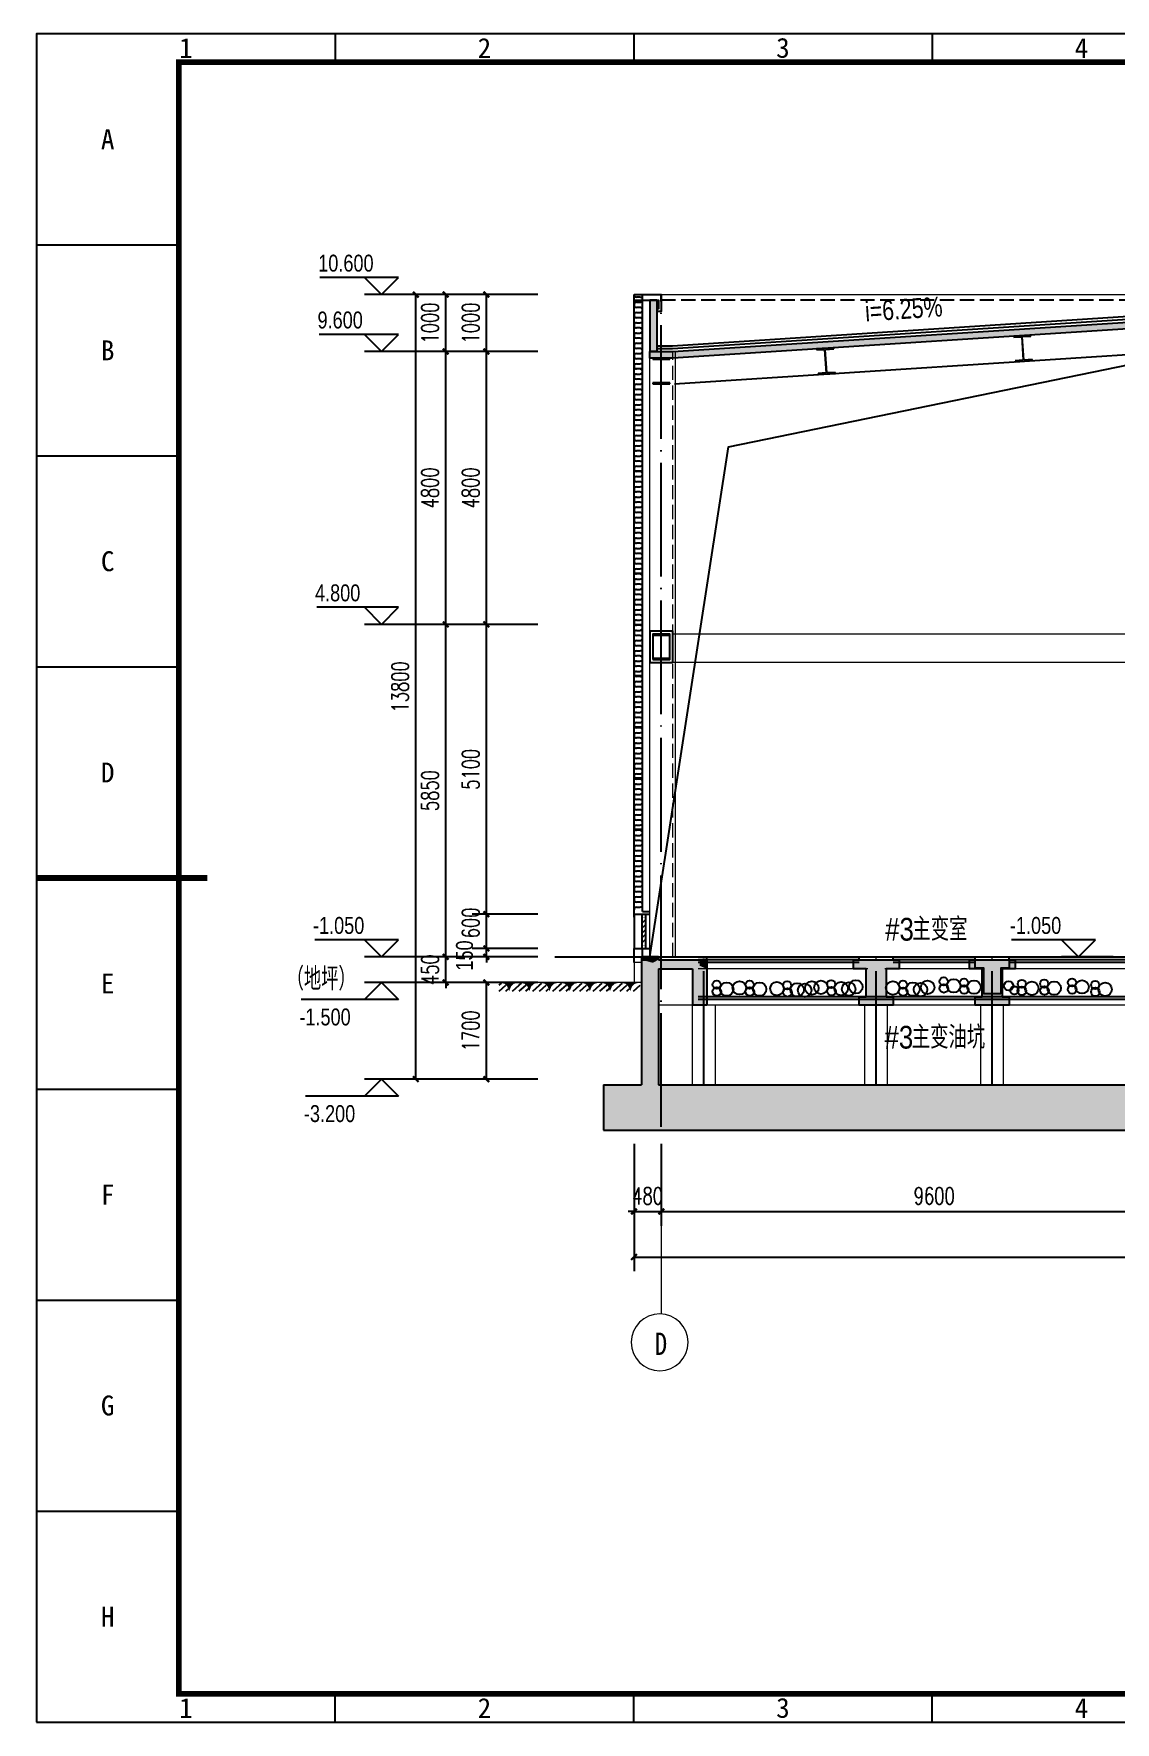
# Model space of a CAD drawing. Extents: x 3213259 to 3716512, y 332899 to 392399.
# Drawn here: x 3674412 to 3693431, y 362649 to 392349 of the extents above; entities that cross this region are included whole.
import ezdxf

# ---------------------------------------------------------------- set-up
doc = ezdxf.new("R2010")
doc.units = 0
doc.header["$LTSCALE"] = 1000
doc.header["$MEASUREMENT"] = 0
for name, pattern in [('DASH', [0.35, 0.25, -0.1]), ('DOTE', [2.42, 2, -0.2, 0.02, -0.2]), ('PHANTOM2', [31.75, 15.875, -3.175, 3.175, -3.175, 3.175, -3.175])]:
    doc.linetypes.add(name, pattern=pattern)
for name, color, linetype, lineweight in [('A-AXIS', 3, 'Continuous', 9), ('A-Dim-Text', 3, 'Continuous', 9), ('A-Line1', 11, 'Continuous', 9), ('A-Pub-Text', 7, 'Continuous', 9), ('A-Wall', 2, 'Continuous', 9), ('S-GRID-IDEN', 7, 'Continuous', 18)]:
    doc.layers.add(name, color=color, linetype=linetype, lineweight=lineweight)
for name, color, linetype in [('A-Column', 1, 'Continuous'), ('A-Columnh', 252, 'Continuous'), ('A-ColumnS', 230, 'Continuous'), ('A-Dim-Elev', 3, 'Continuous'), ('A-DOTE', 16, 'DOTE'), ('A-Hatch-分期', 251, 'Continuous'), ('A-Line2', 134, 'Continuous'), ('A-Line3', 148, 'Continuous'), ('A-RF-line', 3, 'Continuous'), ('A-WallG', 2, 'Continuous'), ('A-Window', 151, 'Continuous'), ('A-金属构件', 115, 'Continuous'), ('AXIS', 3, 'Continuous'), ('JQFrame_DefaultLayer', 7, 'Continuous'), ('Z-Green-line', 3, 'PHANTOM2'), ('埋件', 6, 'Continuous')]:
    doc.layers.add(name, color=color, linetype=linetype)
doc.styles.add('_TCH_DIM_T3', font='SIMPLEX.shx', dxfattribs={"width": 0.705882, "bigfont": 'GBCBIG'})
doc.styles.add('JQFrame_markText', font='txt')
doc.styles.add('sepd_yb2', font='sepd_gbe.shx', dxfattribs={"width": 0.8, "bigfont": 'sepd_gbc.shx'})
doc.dimstyles.new('_TCH_ARCH&&100', dxfattribs={"dimtxt": 297.5, "dimasz": 100, "dimexe": 250, "dimexo": 300, "dimgap": 126.25, "dimtad": 1, "dimdec": 0, "dimzin": 0, "dimdsep": 46, "dimtxsty": '_TCH_DIM_T3', "dimblk": 'ARCHTICK', "dimcen": 0.09, "dimclrt": 7, "dimazin": 2, "dimtfac": 1, "dimtdec": 0, "dimtix": 1, "dimtmove": 2, "dimatfit": 3, "dimfxl": 1, "dimtolj": 1, "dimtzin": 0, "dimarcsym": 0})

# ---------------------------------------------------------------- blocks, each defined once
blk = doc.blocks.new('JQStandardFrame-{9BB7D4F7402448CB9BDD4F47EDFBDDC5}')
at = {"layer": 'JQFrame_DefaultLayer', "color": 3}
blk.add_lwpolyline([(0, 0), (420, 0), (420, 297), (0, 297)], close=True, dxfattribs=at)
for points in [[(52.5, 297), (52.5, 292)], [(105, 297), (105, 292)], [(157.5, 297), (157.5, 292)], [(0, 259.88), (25, 259.88)], [(0, 222.75), (25, 222.75)], [(0, 185.62), (25, 185.62)], [(0, 148.5), (25, 148.5)], [(0, 111.38), (25, 111.38)], [(0, 74.25), (25, 74.25)], [(0, 37.12), (25, 37.12)], [(52.5, 0), (52.5, 5)], [(105, 0), (105, 5)], [(157.5, 0), (157.5, 5)]]:
    blk.add_lwpolyline(points, dxfattribs=at)
at = {"layer": 'JQFrame_DefaultLayer', "color": 3, "const_width": 1}
blk.add_lwpolyline([(25, 5), (415, 5), (415, 292), (25, 292)], close=True, dxfattribs=at)
blk.add_lwpolyline([(0, 148.5), (30, 148.5)], dxfattribs=at)
at = {"layer": 'JQFrame_DefaultLayer', "color": 3, "char_height": 3.5, "attachment_point": 5, "style": 'JQFrame_markText'}
for s, insert in [('1', (26.25, 294.5)), ('2', (78.75, 294.5)), ('3', (131.25, 294.5)), ('4', (183.75, 294.5)), ('A', (12.5, 278.44)), ('B', (12.5, 241.31)), ('C', (12.5, 204.19)), ('D', (12.5, 167.06)), ('E', (12.5, 129.94)), ('F', (12.5, 92.81)), ('G', (12.5, 55.69)), ('H', (12.5, 18.56)), ('1', (26.25, 2.5)), ('2', (78.75, 2.5)), ('3', (131.25, 2.5)), ('4', (183.75, 2.5))]:
    blk.add_mtext(s, dxfattribs=dict(at, insert=insert))
blk = doc.blocks.new('_ArchTick')
at = {"color": 0, "linetype": 'ByBlock', "const_width": 0.4}
blk.add_lwpolyline([(-0.5, -0.5), (0.5, 0.5)], dxfattribs=at)
blk = doc.blocks.new('*D368')
at = {"layer": 'AXIS', "color": 0, "lineweight": -2}
for p, q in [((3682749, 387761), (3680880, 387761)), ((3681130, 373961), (3681130, 387761)), ((3682749, 373961), (3680880, 373961))]:
    blk.add_line(p, q, dxfattribs=at)
at = {"layer": 'Defpoints', "color": 0}
for p in [(3681130, 387761), (3683049, 387761), (3683049, 373961)]:
    blk.add_point(p, dxfattribs=at)
at = {"layer": 'AXIS', "color": 0, "lineweight": -2, "xscale": 100, "yscale": 100, "zscale": 100}
for p, rotation in [((3681130, 387761), 90), ((3681130, 373961), 270)]:
    blk.add_blockref('_ArchTick', p, dxfattribs=dict(at, rotation=rotation))
at = {"layer": 'AXIS', "color": 7, "insert": (3680855, 380861), "char_height": 297.5, "attachment_point": 5, "rotation": 90, "style": '_TCH_DIM_T3'}
blk.add_mtext('\\A1;13800', dxfattribs=at)
blk = doc.blocks.new('轴网 - M_轴线标头 - 圆-208176--3_200m层平面图')
at = {"layer": 'S-GRID-IDEN'}
blk.add_circle((0, 0), 5, dxfattribs=at)
blk = doc.blocks.new('$LinePat$自然土壤')
at = {"color": 0}
for p, q in [((0, -90), (71, -19)), ((0, -300), (211, -89)), ((210, -300), (286, -224)), ((420, -300), (630, -90))]:
    blk.add_line(p, q, dxfattribs=at)
for points in [[(0, 0), (630, 0), (168, -45), (462, -45)], [(168, -45), (462, -45), (252, -132), (378, -132)], [(252, -132), (378, -132), (315, -300)]]:
    blk.add_solid(points, dxfattribs=at)
blk = doc.blocks.new('$LinePat$保温层')
at = {"color": 0}
for p, q in [((24, -24), (24, -56)), ((72, -56), (72, -24))]:
    blk.add_line(p, q, dxfattribs=at)
for centre, start, end in [((96, -24), 90, 180), ((0, -24), 0, 90), ((48, -56), 180, 0)]:
    blk.add_arc(centre, 24, start, end, dxfattribs=at)
blk = doc.blocks.new('*D403')
at = {"layer": 'AXIS', "color": 0, "lineweight": -2}
for p, q in [((3684968, 372822), (3684968, 370582)), ((3707528, 372822), (3707528, 370582)), ((3684968, 370832), (3707528, 370832))]:
    blk.add_line(p, q, dxfattribs=at)
at = {"layer": 'Defpoints', "color": 0}
for p in [(3684968, 373122), (3707528, 373122), (3707528, 370832)]:
    blk.add_point(p, dxfattribs=at)
at = {"layer": 'AXIS', "color": 0, "lineweight": -2, "xscale": 100, "yscale": 100, "zscale": 100, "rotation": 180}
blk.add_blockref('_ArchTick', (3684968, 370832), dxfattribs=at)
at = {"layer": 'AXIS', "color": 0, "lineweight": -2, "xscale": 100, "yscale": 100, "zscale": 100}
blk.add_blockref('_ArchTick', (3707528, 370832), dxfattribs=at)
at = {"layer": 'AXIS', "color": 7, "insert": (3696248, 371107), "char_height": 297.5, "attachment_point": 5, "style": '_TCH_DIM_T3'}
blk.add_mtext('\\A1;22560', dxfattribs=at)
blk = doc.blocks.new('*D402')
at = {"layer": 'AXIS', "color": 0, "lineweight": -2}
for p, q in [((3684968, 372822), (3684968, 371382)), ((3685448, 372822), (3685448, 371382)), ((3684968, 371632), (3684868, 371632)), ((3684968, 371632), (3685448, 371632)), ((3685448, 371632), (3685548, 371632))]:
    blk.add_line(p, q, dxfattribs=at)
at = {"layer": 'Defpoints', "color": 0}
for p in [(3684968, 373122), (3685448, 373122), (3685448, 371632)]:
    blk.add_point(p, dxfattribs=at)
at = {"layer": 'AXIS', "color": 0, "lineweight": -2, "xscale": 100, "yscale": 100, "zscale": 100}
blk.add_blockref('_ArchTick', (3684968, 371632), dxfattribs=at)
at = {"layer": 'AXIS', "color": 0, "lineweight": -2, "xscale": 100, "yscale": 100, "zscale": 100, "rotation": 180}
blk.add_blockref('_ArchTick', (3685448, 371632), dxfattribs=at)
at = {"layer": 'AXIS', "color": 7, "insert": (3685208, 371907), "char_height": 297.5, "attachment_point": 5, "style": '_TCH_DIM_T3'}
blk.add_mtext('\\A1;480', dxfattribs=at)
blk = doc.blocks.new('*D401')
at = {"layer": 'AXIS', "color": 0, "lineweight": -2}
for p, q in [((3685448, 372822), (3685448, 371382)), ((3695048, 372822), (3695048, 371382)), ((3685448, 371632), (3695048, 371632))]:
    blk.add_line(p, q, dxfattribs=at)
at = {"layer": 'Defpoints', "color": 0}
for p in [(3685448, 373122), (3695048, 373122), (3695048, 371632)]:
    blk.add_point(p, dxfattribs=at)
at = {"layer": 'AXIS', "color": 0, "lineweight": -2, "xscale": 100, "yscale": 100, "zscale": 100, "rotation": 180}
blk.add_blockref('_ArchTick', (3685448, 371632), dxfattribs=at)
at = {"layer": 'AXIS', "color": 0, "lineweight": -2, "xscale": 100, "yscale": 100, "zscale": 100}
blk.add_blockref('_ArchTick', (3695048, 371632), dxfattribs=at)
at = {"layer": 'AXIS', "color": 7, "insert": (3690248, 371907), "char_height": 297.5, "attachment_point": 5, "style": '_TCH_DIM_T3'}
blk.add_mtext('\\A1;9600', dxfattribs=at)
blk = doc.blocks.new('*D392')
at = {"layer": 'AXIS', "color": 0, "lineweight": -2}
for p, q in [((3683275, 375661), (3682121, 375661)), ((3682371, 373961), (3682371, 375661)), ((3683275, 373961), (3682121, 373961))]:
    blk.add_line(p, q, dxfattribs=at)
at = {"layer": 'Defpoints', "color": 0}
for p in [(3682371, 375661), (3683575, 375661), (3683575, 373961)]:
    blk.add_point(p, dxfattribs=at)
at = {"layer": 'AXIS', "color": 0, "lineweight": -2, "xscale": 100, "yscale": 100, "zscale": 100}
for p, rotation in [((3682371, 375661), 90), ((3682371, 373961), 270)]:
    blk.add_blockref('_ArchTick', p, dxfattribs=dict(at, rotation=rotation))
at = {"layer": 'AXIS', "color": 7, "insert": (3682096, 374811), "char_height": 297.5, "attachment_point": 5, "rotation": 90, "style": '_TCH_DIM_T3'}
blk.add_mtext('\\A1;1700', dxfattribs=at)
blk = doc.blocks.new('*D391')
at = {"layer": 'A-AXIS', "color": 0, "lineweight": -2}
for p, q in [((3682371, 376261), (3682371, 376361)), ((3683275, 376261), (3682121, 376261)), ((3683275, 376111), (3682121, 376111)), ((3682371, 376111), (3682371, 376261)), ((3682371, 376111), (3682371, 376011))]:
    blk.add_line(p, q, dxfattribs=at)
at = {"layer": 'Defpoints', "color": 0}
for p in [(3682371, 376261), (3683575, 376261), (3683575, 376111)]:
    blk.add_point(p, dxfattribs=at)
at = {"layer": 'A-AXIS', "color": 0, "lineweight": -2, "xscale": 100, "yscale": 100, "zscale": 100}
for p, rotation in [((3682371, 376261), 270), ((3682371, 376111), 90)]:
    blk.add_blockref('_ArchTick', p, dxfattribs=dict(at, rotation=rotation))
at = {"layer": 'A-AXIS', "color": 7, "insert": (3681988, 376136), "char_height": 297.5, "attachment_point": 5, "rotation": 90, "style": 'sepd_yb2'}
blk.add_mtext('\\A1;150', dxfattribs=at)
blk = doc.blocks.new('*D390')
at = {"layer": 'AXIS', "color": 0, "lineweight": -2}
for p, q in [((3683275, 376861), (3682121, 376861)), ((3682371, 376261), (3682371, 376861)), ((3683275, 376261), (3682121, 376261))]:
    blk.add_line(p, q, dxfattribs=at)
at = {"layer": 'Defpoints', "color": 0}
for p in [(3682371, 376861), (3683575, 376861), (3683575, 376261)]:
    blk.add_point(p, dxfattribs=at)
at = {"layer": 'AXIS', "color": 0, "lineweight": -2, "xscale": 100, "yscale": 100, "zscale": 100}
for p, rotation in [((3682371, 376861), 90), ((3682371, 376261), 270)]:
    blk.add_blockref('_ArchTick', p, dxfattribs=dict(at, rotation=rotation))
at = {"layer": 'AXIS', "color": 7, "insert": (3682096, 376709), "char_height": 297.5, "attachment_point": 5, "rotation": 90, "style": '_TCH_DIM_T3'}
blk.add_mtext('\\A1;600', dxfattribs=at)
blk = doc.blocks.new('*D389')
at = {"layer": 'AXIS', "color": 0, "lineweight": -2}
for p, q in [((3683275, 381961), (3682121, 381961)), ((3682371, 376861), (3682371, 381961)), ((3683275, 376861), (3682121, 376861))]:
    blk.add_line(p, q, dxfattribs=at)
at = {"layer": 'Defpoints', "color": 0}
for p in [(3682371, 381961), (3683575, 381961), (3683575, 376861)]:
    blk.add_point(p, dxfattribs=at)
at = {"layer": 'AXIS', "color": 0, "lineweight": -2, "xscale": 100, "yscale": 100, "zscale": 100}
for p, rotation in [((3682371, 381961), 89.99999999998954), ((3682371, 376861), 269.9999999999895)]:
    blk.add_blockref('_ArchTick', p, dxfattribs=dict(at, rotation=rotation))
at = {"layer": 'AXIS', "color": 7, "insert": (3682096, 379411), "char_height": 297.5, "attachment_point": 5, "rotation": 90, "style": '_TCH_DIM_T3'}
blk.add_mtext('\\A1;5100', dxfattribs=at)
blk = doc.blocks.new('*D388')
at = {"layer": 'AXIS', "color": 0, "lineweight": -2}
for p, q in [((3683275, 386761), (3682121, 386761)), ((3682371, 381961), (3682371, 386761)), ((3683275, 381961), (3682121, 381961))]:
    blk.add_line(p, q, dxfattribs=at)
at = {"layer": 'Defpoints', "color": 0}
for p in [(3682371, 386761), (3683575, 386761), (3683575, 381961)]:
    blk.add_point(p, dxfattribs=at)
at = {"layer": 'AXIS', "color": 0, "lineweight": -2, "xscale": 100, "yscale": 100, "zscale": 100}
for p, rotation in [((3682371, 386761), 90), ((3682371, 381961), 270)]:
    blk.add_blockref('_ArchTick', p, dxfattribs=dict(at, rotation=rotation))
at = {"layer": 'AXIS', "color": 7, "insert": (3682096, 384361), "char_height": 297.5, "attachment_point": 5, "rotation": 90, "style": '_TCH_DIM_T3'}
blk.add_mtext('\\A1;4800', dxfattribs=at)
blk = doc.blocks.new('*D387')
at = {"layer": 'AXIS', "color": 0, "lineweight": -2}
for p, q in [((3683275, 387761), (3682121, 387761)), ((3682371, 386761), (3682371, 387761)), ((3683275, 386761), (3682121, 386761))]:
    blk.add_line(p, q, dxfattribs=at)
at = {"layer": 'Defpoints', "color": 0}
for p in [(3682371, 387761), (3683575, 387761), (3683575, 386761)]:
    blk.add_point(p, dxfattribs=at)
at = {"layer": 'AXIS', "color": 0, "lineweight": -2, "xscale": 100, "yscale": 100, "zscale": 100}
for p, rotation in [((3682371, 387761), 90), ((3682371, 386761), 270)]:
    blk.add_blockref('_ArchTick', p, dxfattribs=dict(at, rotation=rotation))
at = {"layer": 'AXIS', "color": 7, "insert": (3682096, 387261), "char_height": 297.5, "attachment_point": 5, "rotation": 90, "style": '_TCH_DIM_T3'}
blk.add_mtext('\\A1;1000', dxfattribs=at)
blk = doc.blocks.new('*D386')
at = {"layer": 'AXIS', "color": 0, "lineweight": -2}
for p, q in [((3683275, 376111), (3681406, 376111)), ((3681656, 376111), (3681656, 376211)), ((3681656, 375661), (3681656, 376111)), ((3683275, 375661), (3681406, 375661)), ((3681656, 375661), (3681656, 375561))]:
    blk.add_line(p, q, dxfattribs=at)
at = {"layer": 'Defpoints', "color": 0}
for p in [(3681656, 376111), (3683575, 376111), (3683575, 375661)]:
    blk.add_point(p, dxfattribs=at)
at = {"layer": 'AXIS', "color": 0, "lineweight": -2, "xscale": 100, "yscale": 100, "zscale": 100}
for p, rotation in [((3681656, 376111), 270), ((3681656, 375661), 90)]:
    blk.add_blockref('_ArchTick', p, dxfattribs=dict(at, rotation=rotation))
at = {"layer": 'AXIS', "color": 7, "insert": (3681381, 375886), "char_height": 297.5, "attachment_point": 5, "rotation": 90, "style": '_TCH_DIM_T3'}
blk.add_mtext('\\A1;450', dxfattribs=at)
blk = doc.blocks.new('*D385')
at = {"layer": 'AXIS', "color": 0, "lineweight": -2}
for p, q in [((3683275, 381961), (3681406, 381961)), ((3681656, 376111), (3681656, 381961)), ((3683275, 376111), (3681406, 376111))]:
    blk.add_line(p, q, dxfattribs=at)
at = {"layer": 'Defpoints', "color": 0}
for p in [(3681656, 381961), (3683575, 381961), (3683575, 376111)]:
    blk.add_point(p, dxfattribs=at)
at = {"layer": 'AXIS', "color": 0, "lineweight": -2, "xscale": 100, "yscale": 100, "zscale": 100}
for p, rotation in [((3681656, 381961), 89.99999999999088), ((3681656, 376111), 269.9999999999909)]:
    blk.add_blockref('_ArchTick', p, dxfattribs=dict(at, rotation=rotation))
at = {"layer": 'AXIS', "color": 7, "insert": (3681381, 379036), "char_height": 297.5, "attachment_point": 5, "rotation": 90, "style": '_TCH_DIM_T3'}
blk.add_mtext('\\A1;5850', dxfattribs=at)
blk = doc.blocks.new('*D384')
at = {"layer": 'AXIS', "color": 0, "lineweight": -2}
for p, q in [((3683275, 386761), (3681406, 386761)), ((3681656, 381961), (3681656, 386761)), ((3683275, 381961), (3681406, 381961))]:
    blk.add_line(p, q, dxfattribs=at)
at = {"layer": 'Defpoints', "color": 0}
for p in [(3681656, 386761), (3683575, 386761), (3683575, 381961)]:
    blk.add_point(p, dxfattribs=at)
at = {"layer": 'AXIS', "color": 0, "lineweight": -2, "xscale": 100, "yscale": 100, "zscale": 100}
for p, rotation in [((3681656, 386761), 90), ((3681656, 381961), 270)]:
    blk.add_blockref('_ArchTick', p, dxfattribs=dict(at, rotation=rotation))
at = {"layer": 'AXIS', "color": 7, "insert": (3681381, 384361), "char_height": 297.5, "attachment_point": 5, "rotation": 90, "style": '_TCH_DIM_T3'}
blk.add_mtext('\\A1;4800', dxfattribs=at)
blk = doc.blocks.new('*D383')
at = {"layer": 'AXIS', "color": 0, "lineweight": -2}
for p, q in [((3683275, 387761), (3681406, 387761)), ((3681656, 386761), (3681656, 387761)), ((3683275, 386761), (3681406, 386761))]:
    blk.add_line(p, q, dxfattribs=at)
at = {"layer": 'Defpoints', "color": 0}
for p in [(3681656, 387761), (3683575, 387761), (3683575, 386761)]:
    blk.add_point(p, dxfattribs=at)
at = {"layer": 'AXIS', "color": 0, "lineweight": -2, "xscale": 100, "yscale": 100, "zscale": 100}
for p, rotation in [((3681656, 387761), 90), ((3681656, 386761), 270)]:
    blk.add_blockref('_ArchTick', p, dxfattribs=dict(at, rotation=rotation))
at = {"layer": 'AXIS', "color": 7, "insert": (3681381, 387261), "char_height": 297.5, "attachment_point": 5, "rotation": 90, "style": '_TCH_DIM_T3'}
blk.add_mtext('\\A1;1000', dxfattribs=at)

msp = doc.modelspace()

# ---------------------------------------------------------------- hatches: boundary and pattern name
at = {"layer": 'A-Columnh'}
for points in [[(3685248.264, 387660.967), (3685248.264, 386760.967), (3685368.264, 386760.967), (3685368.264, 387660.967)], [(3685248.264, 386640.967), (3685248.264, 386760.967), (3685648.264, 386760.967), (3694928.264, 387360.967), (3695048.264, 387360.967), (3706848.264, 386760.967), (3707248.264, 386760.967), (3707248.264, 386640.967), (3706845.086, 386640.967), (3695048.264, 387240.717), (3694928.962, 387240.762), (3685652.14, 386640.967)], [(3685098.264, 376110.967), (3685098.264, 376060.967), (3685298.264, 376007.634), (3685398.264, 376060.967), (3685398.264, 376110.967)], [(3685298.264, 376007.634), (3685098.264, 376060.967), (3685098.264, 373860.967), (3685314.931, 373594.301), (3685398.264, 373860.967), (3685398.264, 375900.967)], [(3685298.264, 376007.634), (3685398.264, 375900.967), (3685998.264, 375900.967), (3686123.264, 375954.301), (3686123.264, 376060.967), (3685398.264, 376060.967)], [(3686123.264, 375954.301), (3686248.264, 375900.967), (3686248.264, 376060.967), (3686123.264, 376060.967)], [(3689403.264, 375900.967), (3689628.264, 375900.967), (3689628.264, 376060.967), (3688828.264, 376060.967), (3688828.264, 375900.967), (3689053.264, 375900.967), (3689053.264, 375410.967), (3688928.264, 375410.967), (3688928.264, 375260.967), (3689528.264, 375260.967), (3689528.264, 375410.967), (3689403.264, 375410.967)], [(3691443.264, 375900.967), (3691668.264, 375900.967), (3691668.264, 376060.967), (3690868.264, 376060.967), (3690868.264, 375900.967), (3691093.264, 375900.967), (3691093.264, 375410.967), (3690968.264, 375410.967), (3690968.264, 375260.967), (3691568.264, 375260.967), (3691568.264, 375410.967), (3691443.264, 375410.967)], [(3686123.264, 375954.301), (3685998.264, 375900.967), (3685998.264, 375260.967), (3686248.264, 375260.967), (3686248.264, 375900.967)], [(3684429.294, 373060.967), (3685448.264, 373060.967), (3685314.931, 373594.301), (3685098.264, 373860.967), (3684429.294, 373860.967)], [(3685314.931, 373594.301), (3685448.264, 373060.967), (3695048.264, 373060.967), (3695048.264, 373594.301), (3694923.264, 373860.967), (3685398.264, 373860.967)]]:
    msp.add_hatch(color=256, dxfattribs=at).paths.add_polyline_path(points)

# ---------------------------------------------------------------- linework, layer by layer
at = {"color": 8, "linetype": 'DASH'}
msp.add_line((3707048.264, 387660.967), (3685448.264, 387660.967), dxfattribs=at)
at = {"layer": 'A-AXIS'}
msp.add_line((3685448.264, 372822.255), (3685448.264, 369831.716), dxfattribs=at)
at = {"layer": 'A-Column'}
for p, q in [((3685368.264, 387660.967), (3685248.264, 387660.967)), ((3685248.264, 387660.967), (3685248.264, 386760.967)), ((3685368.264, 387660.967), (3685368.264, 386760.967)), ((3685368.264, 386760.967), (3685248.264, 386760.967)), ((3685098.264, 376110.967), (3685098.264, 376060.967)), ((3685398.264, 376110.967), (3685098.264, 376110.967)), ((3685098.264, 376060.967), (3685098.264, 373860.967)), ((3685398.264, 376110.967), (3685398.264, 376060.967)), ((3685398.264, 376060.967), (3686123.264, 376060.967)), ((3686123.264, 376060.967), (3686248.264, 376060.967)), ((3686248.264, 376060.967), (3686248.264, 375900.967)), ((3685398.264, 375900.967), (3685398.264, 373860.967)), ((3685398.264, 375900.967), (3685998.264, 375900.967)), ((3685998.264, 375900.967), (3685998.264, 375260.967)), ((3686248.264, 375900.967), (3686248.264, 375260.967)), ((3686248.264, 375260.967), (3685998.264, 375260.967)), ((3684429.294, 373860.967), (3684429.294, 373060.967)), ((3684429.294, 373860.967), (3685098.264, 373860.967)), ((3685398.264, 373860.967), (3694923.264, 373860.967)), ((3684429.294, 373060.967), (3685448.264, 373060.967)), ((3685448.264, 373060.967), (3695048.264, 373060.967))]:
    msp.add_line(p, q, dxfattribs=at)
for points in [[(3695048.264, 387360.967), (3706848.264, 386760.967), (3707248.264, 386760.967), (3707248.264, 386640.967), (3706845.086, 386640.967), (3695048.264, 387240.717), (3694928.962, 387240.762), (3685652.14, 386640.967), (3685248.264, 386640.967), (3685248.264, 386760.967), (3685648.264, 386760.967), (3694928.264, 387360.967), (3695048.264, 387360.967)], [(3691418.264, 375460.967), (3691118.264, 375460.967), (3691118.264, 375910.967), (3690968.264, 375910.967), (3690968.264, 376060.967), (3691568.264, 376060.967), (3691568.264, 375910.967), (3691418.264, 375910.967), (3691418.264, 375460.967)]]:
    msp.add_lwpolyline(points, dxfattribs=at)
at = {"layer": 'A-Column', "color": 2}
for points in [[(3689528.264, 375410.967), (3689528.264, 375260.967), (3688928.264, 375260.967), (3688928.264, 375410.967), (3689053.264, 375410.967), (3689053.264, 375900.967), (3688828.264, 375900.967), (3688828.264, 376060.967), (3689628.264, 376060.967), (3689628.264, 375900.967), (3689403.264, 375900.967), (3689403.264, 375410.967), (3689528.264, 375410.967)], [(3691568.264, 375410.967), (3691568.264, 375260.967), (3690968.264, 375260.967), (3690968.264, 375410.967), (3691093.264, 375410.967), (3691093.264, 375900.967), (3690868.264, 375900.967), (3690868.264, 376060.967), (3691668.264, 376060.967), (3691668.264, 375900.967), (3691443.264, 375900.967), (3691443.264, 375410.967), (3691568.264, 375410.967)]]:
    msp.add_lwpolyline(points, dxfattribs=at)
at = {"layer": 'A-ColumnS'}
for p, q in [((3691944.609, 387049.128), (3691645.238, 387029.709)), ((3691645.238, 387029.709), (3691646.404, 387011.747)), ((3691646.404, 387011.747), (3691780.068, 387020.417)), ((3691780.068, 387020.417), (3691785.381, 387015.751)), ((3691785.381, 387015.751), (3691811.532, 386612.599)), ((3691795.36, 387016.399), (3691800.026, 387021.712)), ((3691821.511, 386613.246), (3691795.36, 387016.399)), ((3691800.026, 387021.712), (3691945.774, 387031.166)), ((3691945.774, 387031.166), (3691944.609, 387049.128)), ((3688479.485, 386824.363), (3688180.114, 386804.944)), ((3688180.114, 386804.944), (3688181.279, 386786.982)), ((3688181.279, 386786.982), (3688314.943, 386795.652)), ((3688314.943, 386795.652), (3688320.257, 386790.986)), ((3688320.257, 386790.986), (3688346.407, 386387.834)), ((3688330.236, 386791.634), (3688334.901, 386796.947)), ((3688356.386, 386388.481), (3688330.236, 386791.634)), ((3688334.901, 386796.947), (3688480.65, 386806.401)), ((3688480.65, 386806.401), (3688479.485, 386824.363)), ((3685298.264, 386640.967), (3685298.264, 386622.967)), ((3685598.264, 386640.967), (3685298.264, 386640.967)), ((3685298.264, 386622.967), (3685432.21, 386622.967)), ((3685432.21, 386622.967), (3685437.21, 386617.967)), ((3685437.21, 386617.967), (3685437.21, 386213.967)), ((3685447.21, 386617.967), (3685452.21, 386622.967)), ((3685447.21, 386213.967), (3685447.21, 386617.967)), ((3685452.21, 386622.967), (3685598.264, 386622.967)), ((3685598.264, 386622.967), (3685598.264, 386640.967)), ((3691806.866, 386607.286), (3691673.201, 386598.615)), ((3691673.201, 386598.615), (3691674.366, 386580.653)), ((3691674.366, 386580.653), (3691973.737, 386600.072)), ((3691811.532, 386612.599), (3691806.866, 386607.286)), ((3691826.824, 386608.58), (3691821.511, 386613.246)), ((3691972.572, 386618.034), (3691826.824, 386608.58)), ((3691973.737, 386600.072), (3691972.572, 386618.034)), ((3685298.264, 386208.967), (3685298.264, 386190.967)), ((3685432.21, 386208.967), (3685298.264, 386208.967)), ((3685298.264, 386190.967), (3685598.264, 386190.967)), ((3685437.21, 386213.967), (3685432.21, 386208.967)), ((3685452.21, 386208.967), (3685447.21, 386213.967)), ((3685598.264, 386208.967), (3685452.21, 386208.967)), ((3685598.264, 386190.967), (3685598.264, 386208.967)), ((3688341.741, 386382.52), (3688208.077, 386373.85)), ((3688208.077, 386373.85), (3688209.242, 386355.888)), ((3688209.242, 386355.888), (3688508.613, 386375.307)), ((3688346.407, 386387.834), (3688341.741, 386382.52)), ((3688361.699, 386383.815), (3688356.386, 386388.481)), ((3688507.448, 386393.269), (3688361.699, 386383.815)), ((3688508.613, 386375.307), (3688507.448, 386393.269)), ((3685298.264, 381790.967), (3685298.264, 381772.967)), ((3685598.264, 381790.967), (3685298.264, 381790.967)), ((3685298.264, 381772.967), (3685432.21, 381772.967)), ((3685432.21, 381772.967), (3685437.21, 381767.967)), ((3685437.21, 381767.967), (3685437.21, 381363.967)), ((3685447.21, 381767.967), (3685452.21, 381772.967)), ((3685447.21, 381363.967), (3685447.21, 381767.967)), ((3685452.21, 381772.967), (3685598.264, 381772.967)), ((3685598.264, 381772.967), (3685598.264, 381790.967)), ((3685298.264, 381358.967), (3685298.264, 381340.967)), ((3685432.21, 381358.967), (3685298.264, 381358.967)), ((3685437.21, 381363.967), (3685432.21, 381358.967)), ((3685452.21, 381358.967), (3685447.21, 381363.967)), ((3685598.264, 381358.967), (3685452.21, 381358.967)), ((3685598.264, 381340.967), (3685598.264, 381358.967)), ((3685298.264, 381340.967), (3685598.264, 381340.967))]:
    msp.add_line(p, q, dxfattribs=at)
msp.add_lwpolyline([(3685681.268, 386191.911), (3694912.844, 386790.717), (3695036.225, 386790.717), (3706836.225, 386190.967), (3707048.264, 386190.967)], dxfattribs=at)
for points in [[(3685248.264, 381290.967), (3685648.264, 381290.967), (3685648.264, 381840.967), (3685248.264, 381840.967)], [(3685298.264, 381340.967), (3685598.264, 381340.967), (3685598.264, 381790.967), (3685298.264, 381790.967)]]:
    msp.add_lwpolyline(points, close=True, dxfattribs=at)
at = {"layer": 'A-Dim-Elev'}
for p, q in [((3680826.742, 388060.967), (3679444.716, 388060.967)), ((3680526.742, 387760.967), (3680226.742, 388060.967)), ((3680526.742, 387760.967), (3680826.742, 388060.967)), ((3681759.885, 387760.967), (3680226.742, 387760.967)), ((3680826.742, 387060.967), (3679432.265, 387060.967)), ((3680526.742, 386760.967), (3680226.742, 387060.967)), ((3680526.742, 386760.967), (3680826.742, 387060.967)), ((3681759.885, 386760.967), (3680226.742, 386760.967)), ((3680826.742, 382260.967), (3679387.923, 382260.967)), ((3680526.742, 381960.967), (3680226.742, 382260.967)), ((3680526.742, 381960.967), (3680826.742, 382260.967)), ((3681759.885, 381960.967), (3680226.742, 381960.967)), ((3680826.742, 376410.967), (3679352.716, 376410.967)), ((3680526.742, 376110.967), (3680226.742, 376410.967)), ((3680526.742, 376110.967), (3680826.742, 376410.967)), ((3693082.889, 376410.967), (3691608.863, 376410.967)), ((3692782.889, 376110.967), (3692482.889, 376410.967)), ((3692782.889, 376110.967), (3693082.889, 376410.967)), ((3681568.683, 376110.967), (3680226.742, 376110.967)), ((3693397.026, 376110.967), (3692482.889, 376110.967)), ((3681861.01, 375660.967), (3680226.742, 375660.967)), ((3680526.742, 375660.967), (3680226.742, 375360.967)), ((3680526.742, 375660.967), (3680826.742, 375360.967)), ((3680826.742, 375360.967), (3679112.84, 375360.967)), ((3681197.443, 373960.967), (3680226.742, 373960.967)), ((3680526.742, 373960.967), (3680226.742, 373660.967)), ((3680526.742, 373960.967), (3680826.742, 373660.967)), ((3680826.742, 373660.967), (3679192.742, 373660.967))]:
    msp.add_line(p, q, dxfattribs=at)
at = {"layer": 'A-Dim-Text'}
msp.add_lwpolyline([(3690553.594, 387284.597, 0, 0, 0), (3688870.946, 387170.338, 53.333, 0, 0), (3688671.406, 387156.789, 0, 0, 0)], format="xyseb", dxfattribs=at)
at = {"layer": 'A-DOTE', "color": 1}
for p, q in [((3685448.264, 373122.255), (3685448.264, 387760.967)), ((3683574.812, 376110.967), (3695306.49, 376110.967)), ((3686198.265, 373860.967), (3686198.265, 376110.967)), ((3689228.264, 373860.967), (3689228.264, 376110.967)), ((3691268.264, 373860.967), (3691268.264, 376110.967))]:
    msp.add_line(p, q, dxfattribs=at)
at = {"layer": 'A-Line1'}
for p, q in [((3685448.264, 387760.967), (3707048.264, 387760.967)), ((3685248.264, 376110.967), (3685248.264, 387560.967)), ((3685698.264, 376110.967), (3685698.264, 386764.2)), ((3694848.264, 381790.967), (3685648.264, 381790.967)), ((3694848.264, 381290.967), (3685648.264, 381290.967)), ((3689078.264, 375900.967), (3686098.264, 375900.967)), ((3691118.264, 375900.967), (3689378.264, 375900.967)), ((3694248.264, 375900.967), (3691418.264, 375900.967)), ((3694923.264, 375260.967), (3685398.264, 375260.967)), ((3685998.264, 373860.967), (3685998.264, 375310.967)), ((3686398.264, 373860.967), (3686398.264, 375260.967)), ((3689028.264, 373860.967), (3689028.264, 375260.967)), ((3689428.264, 373860.967), (3689428.264, 375260.967)), ((3691068.264, 373860.967), (3691068.264, 375260.967)), ((3691468.264, 373860.967), (3691468.264, 375260.967))]:
    msp.add_line(p, q, dxfattribs=at)
at = {"layer": 'A-Line1', "linetype": 'DASH'}
msp.add_line((3685648.264, 376110.967), (3685648.264, 386760.967), dxfattribs=at)
at = {"layer": 'A-Line2'}
for p, q in [((3686248.264, 376060.967), (3686248.264, 376110.967)), ((3688928.264, 376060.967), (3688928.264, 376110.967)), ((3689528.264, 376060.967), (3689528.264, 376110.967)), ((3690968.264, 376060.967), (3690968.264, 376110.967)), ((3691568.264, 376060.967), (3691568.264, 376110.967))]:
    msp.add_line(p, q, dxfattribs=at)
msp.add_lwpolyline([(3685398.264, 376110.967), (3694923.264, 376110.967)], dxfattribs=at)
at = {"layer": 'A-Line3', "color": 7}
msp.add_lwpolyline([(3685248.264, 376110.967), (3686627.674, 385084.696), (3694798.264, 386760.967)], dxfattribs=at)
at = {"layer": 'A-RF-line'}
for points in [[(3685368.264, 386860.967), (3685645.035, 386860.967), (3694925.035, 387460.967), (3695050.941, 387460.967), (3706800.941, 386863.646), (3707128.264, 386863.646)], [(3685368.264, 386810.967), (3685646.65, 386810.967), (3694926.65, 387410.967), (3695049.603, 387410.967), (3706799.603, 386813.646), (3707128.264, 386813.646)]]:
    msp.add_lwpolyline(points, dxfattribs=at)
at = {"layer": 'A-Wall'}
for p, q in [((3685098.264, 376010.967), (3684968.264, 376010.967)), ((3684968.264, 376010.967), (3684968.264, 375660.967)), ((3685098.264, 376010.967), (3685098.264, 375660.967)), ((3685098.264, 375660.967), (3682595.17, 375660.967)), ((3685098.264, 375660.967), (3684968.264, 375660.967))]:
    msp.add_line(p, q, dxfattribs=at)
at = {"layer": 'A-WallG', "color": 6}
for p, q in [((3684968.264, 376810.967), (3684968.264, 387760.967)), ((3685118.264, 376910.967), (3685118.264, 387760.967)), ((3684968.264, 387360.967), (3685118.264, 387360.967)), ((3684968.264, 386460.967), (3685118.264, 386460.967)), ((3684968.264, 385560.967), (3685118.264, 385560.967)), ((3684978.264, 384660.967), (3685118.264, 384660.967)), ((3684968.264, 382860.967), (3685118.264, 382860.967)), ((3684968.264, 381960.967), (3685118.264, 381960.967)), ((3684968.264, 381060.967), (3685118.264, 381060.967)), ((3684968.264, 380160.967), (3685118.264, 380160.967)), ((3684968.264, 379260.967), (3685118.264, 379260.967)), ((3684968.264, 378360.967), (3685118.264, 378360.967)), ((3685118.264, 376910.967), (3685248.264, 376910.967)), ((3684968.264, 376860.967), (3685248.264, 376860.967)), ((3684968.264, 376010.967), (3684968.264, 376260.967)), ((3684968.264, 376260.967), (3685248.264, 376260.967)), ((3685118.264, 376110.967), (3685118.264, 376260.967)), ((3685118.264, 376060.967), (3685248.264, 376060.967))]:
    msp.add_line(p, q, dxfattribs=at)
for points in [[(3684968.264, 387760.967), (3685448.264, 387760.967), (3685448.264, 387460.967), (3685368.264, 387460.967)], [(3684968.264, 387660.967), (3685398.264, 387660.967), (3685398.264, 387510.967), (3685368.264, 387510.967)]]:
    msp.add_lwpolyline(points, dxfattribs=at)
at = {"layer": 'A-Window'}
for p, q in [((3684968.264, 376860.967), (3684968.264, 376260.967)), ((3685108.264, 376860.967), (3685108.264, 376260.967)), ((3685168.264, 376860.967), (3685168.264, 376260.967))]:
    msp.add_line(p, q, dxfattribs=at)
at = {"layer": 'A-Window', "const_width": 5}
for points in [[(3685168.264, 376860.967), (3685108.264, 376860.967), (3685108.264, 376810.967), (3685168.264, 376810.967)], [(3685168.264, 376310.967), (3685108.264, 376310.967), (3685108.264, 376260.967), (3685168.264, 376260.967)]]:
    msp.add_lwpolyline(points, close=True, dxfattribs=at)
at = {"layer": 'A-Window'}
for points in [[(3685168.264, 376860.967), (3685168.264, 376760.967), (3685108.264, 376703.232), (3685108.264, 376653.232)], [(3685168.264, 376722.457), (3685168.264, 376672.457), (3685108.264, 376614.722), (3685108.264, 376564.722)], [(3685168.264, 376634.89), (3685168.264, 376584.89), (3685108.264, 376527.155), (3685108.264, 376477.155)], [(3685168.264, 376553.946), (3685168.264, 376503.946), (3685108.264, 376446.211), (3685108.264, 376396.211)], [(3685168.264, 376468.702), (3685168.264, 376418.702), (3685108.264, 376360.967), (3685108.264, 376310.967)]]:
    msp.add_lwpolyline(points, dxfattribs=at)
at = {"layer": 'A-金属构件'}
for p, q in [((3688928.264, 376060.967), (3686098.264, 376060.967)), ((3688928.264, 376010.967), (3686098.264, 376010.967)), ((3690968.264, 376060.967), (3689528.264, 376060.967)), ((3690968.264, 376010.967), (3689528.264, 376010.967)), ((3694248.264, 376060.967), (3691568.264, 376060.967)), ((3694248.264, 376010.967), (3691568.264, 376010.967)), ((3689228.264, 375410.967), (3686098.264, 375410.967)), ((3691268.264, 375410.967), (3689228.264, 375410.967)), ((3694398.264, 375410.967), (3691268.264, 375410.967)), ((3689228.264, 375360.967), (3686098.264, 375360.967)), ((3691268.264, 375360.967), (3689228.264, 375360.967)), ((3694398.264, 375360.967), (3691268.264, 375360.967))]:
    msp.add_line(p, q, dxfattribs=at)
at = {"layer": '埋件'}
for centre, radius in [((3690415.285, 375679.847), 72.082), ((3690590.111, 375601.605), 118.75), ((3690772.796, 375657.794), 72.082), ((3691787.408, 375637.368), 72.082), ((3692181.719, 375639.743), 72.082), ((3692671.64, 375661.796), 72.082), ((3686425.882, 375500.481), 75.868), ((3686422.583, 375622.426), 72.082), ((3686597.409, 375544.184), 118.75), ((3686821.064, 375566.014), 118.75), ((3687004.514, 375500.481), 75.868), ((3687001.215, 375622.426), 72.082), ((3687176.041, 375544.184), 118.75), ((3687481.74, 375553.069), 118.75), ((3687665.189, 375487.536), 75.868), ((3687661.89, 375609.481), 72.082), ((3687836.717, 375531.239), 118.75), ((3687969.677, 375523.788), 118.75), ((3688095.012, 375562.849), 118.75), ((3688255.827, 375575.014), 118.75), ((3688439.277, 375509.481), 75.868), ((3688435.978, 375631.426), 72.082), ((3688610.804, 375553.184), 118.75), ((3688743.765, 375545.733), 118.75), ((3688869.1, 375584.794), 118.75), ((3689517.813, 375565.36), 118.75), ((3689701.262, 375499.828), 75.868), ((3689697.963, 375621.773), 72.082), ((3689872.79, 375543.531), 118.75), ((3690005.75, 375536.079), 118.75), ((3690131.085, 375575.141), 118.75), ((3690418.584, 375557.902), 75.868), ((3690776.095, 375535.848), 75.868), ((3690947.623, 375579.552), 118.75), ((3691556.506, 375599.992), 82.466), ((3691655.464, 375520.893), 72.57), ((3691790.707, 375515.423), 75.868), ((3691962.234, 375559.126), 118.75), ((3692185.017, 375517.798), 75.868), ((3692356.545, 375561.501), 118.75), ((3692674.939, 375539.851), 75.868), ((3692846.467, 375583.554), 118.75), ((3693081.003, 375495.745), 75.868), ((3693077.704, 375617.69), 72.082), ((3693252.531, 375539.448), 118.75)]:
    msp.add_circle(centre, radius, dxfattribs=at)

# ---------------------------------------------------------------- block references
at = {"xscale": 100, "yscale": 100, "zscale": 100}
msp.add_blockref('JQStandardFrame-{9BB7D4F7402448CB9BDD4F47EDFBDDC5}', (3674462.175, 362649.078), dxfattribs=at)
at = {"layer": 'A-Hatch-分期', "xscale": 1.878415300161578, "yscale": 1.874999999534339, "zscale": 1.874999999528504, "rotation": 90}
for p in [(3684968.264, 387580.64), (3684968.264, 387400.312), (3684968.264, 387219.984), (3684968.264, 387039.656), (3684968.264, 386859.328), (3684968.264, 386679), (3684968.264, 386498.672), (3684968.264, 386318.344), (3684968.264, 386138.017), (3684968.264, 385957.689), (3684968.264, 385777.361), (3684968.264, 385597.033), (3684968.264, 385416.705), (3684968.264, 385236.377), (3684968.264, 385056.049), (3684968.264, 384875.722), (3684968.264, 384695.394), (3684968.264, 384515.066), (3684968.264, 384334.738), (3684968.264, 384154.41), (3684968.264, 383974.082), (3684968.264, 383793.754), (3684968.264, 383613.426), (3684968.264, 383433.099), (3684968.264, 383252.771), (3684968.264, 383072.443), (3684968.264, 382892.115), (3684968.264, 382711.787), (3684968.264, 382531.459), (3684968.264, 382351.131), (3684968.264, 382170.803), (3684968.264, 381990.476), (3684968.264, 381810.148), (3684968.264, 381629.82), (3684968.264, 381449.492), (3684968.264, 381269.164), (3684968.264, 381088.836), (3684968.264, 380908.508), (3684968.264, 380728.181), (3684968.264, 380547.853), (3684968.264, 380367.525), (3684968.264, 380187.197), (3684968.264, 380006.869), (3684968.264, 379826.541), (3684968.264, 379646.213), (3684968.264, 379465.885), (3684968.264, 379285.558), (3684968.264, 379105.23), (3684968.264, 378924.902), (3684968.264, 378744.574), (3684968.264, 378564.246), (3684968.264, 378383.918), (3684968.264, 378203.59), (3684968.264, 378023.262), (3684968.264, 377842.935), (3684968.264, 377662.607), (3684968.264, 377482.279), (3684968.264, 377301.951), (3684968.264, 377121.623), (3684968.264, 376941.295)]:
    msp.add_blockref('$LinePat$保温层', p, dxfattribs=at)
at = {"layer": 'S-GRID-IDEN', "xscale": -99.99999999999993, "yscale": 99.99999999999993, "zscale": 99.99999999999993, "rotation": 180}
msp.add_blockref('轴网 - M_轴线标头 - 圆-208176--3_200m层平面图', (3685420.249, 369332.501), dxfattribs=at)
at = {"layer": 'Z-Green-line', "xscale": 0.5630599844735116, "yscale": 0.5, "zscale": 0.5}
for p in [(3682595.17, 375660.967), (3682949.898, 375660.967), (3683304.625, 375660.967), (3683659.353, 375660.967), (3684014.081, 375660.967), (3684368.809, 375660.967), (3684723.537, 375660.967)]:
    msp.add_blockref('$LinePat$自然土壤', p, dxfattribs=at)

# ---------------------------------------------------------------- texts
at = {"layer": 'A-Pub-Text', "style": 'sepd_yb2'}
for s, height, width, p in [('10.600', 297.5, 0.8, (3679414.716, 388165.967)), ('9.600', 297.5, 0.8, (3679402.265, 387165.967)), ('4.800', 297.5, 0.8, (3679357.923, 382365.967)), ('-1.050', 297.5, 0.8, (3679322.716, 376515.967)), ('#3', 400, 0.85, (3689383.486, 376397.735)), ('主变室', 400, 0.85, (3689863.486, 376397.735)), ('-1.050', 297.5, 0.8, (3691578.863, 376515.967)), ('（地坪）', 400, 0.8, (3678858.813, 375524.528)), ('-1.500', 297.5, 0.8, (3679082.84, 374905.967)), ('#3', 400, 0.85, (3689372.466, 374498.435)), ('主变油坑', 400, 0.85, (3689852.466, 374498.435)), ('-3.200', 297.5, 0.8, (3679162.742, 373205.967))]:
    msp.add_text(s, height=height, dxfattribs=dict(at, width=width)).set_placement(p)
at = {"layer": 'A-Pub-Text', "style": 'sepd_yb2', "width": 0.8}
msp.add_text('i=6.25%%%', height=350, rotation=3.8846482, dxfattribs=at).set_placement((3689042.308, 387287.216))
at = {"layer": 'S-GRID-IDEN', "lineweight": 15, "insert": (3685443.222, 369109.97), "char_height": 393.18182, "width": 347.94292, "attachment_point": 8, "line_spacing_factor": 0.887216, "style": 'sepd_yb2'}
msp.add_mtext('{\\fSimHei|b0|i0|c134|p49;D}', dxfattribs=at)

# ---------------------------------------------------------------- dimensions: what is measured, and where the dimension line sits
at = {"layer": 'A-AXIS'}
dim = msp.add_linear_dim(base=(3682371.093, 376260.967), p1=(3683574.812, 376110.967), p2=(3683574.812, 376260.967), angle=90, dimstyle='_TCH_ARCH&&100', override={"dimtxsty": 'sepd_yb2'}, dxfattribs=at)
dim.commit()
dim.dimension.update_dxf_attribs({"geometry": '*D391', "text_midpoint": (3681988.168, 376135.967), "dimtype": 129})
at = {"layer": 'AXIS'}
for p1, p2, distance, picture, middle in [((3683048.691, 373960.967), (3683048.691, 387760.967), 1918.801, '*D368', (3680854.89, 380860.967)), ((3683574.812, 386760.967), (3683574.812, 387760.967), 1918.801, '*D383', (3681381.011, 387260.967)), ((3683574.812, 386760.967), (3683574.812, 387760.967), 1203.719, '*D387', (3682096.093, 387260.967)), ((3683574.812, 381960.967), (3683574.812, 386760.967), 1918.801, '*D384', (3681381.011, 384360.967)), ((3683574.812, 381960.967), (3683574.812, 386760.967), 1203.719, '*D388', (3682096.093, 384360.967)), ((3683574.812, 376110.967), (3683574.812, 381960.967), 1918.801, '*D385', (3681381.011, 379035.967)), ((3683574.812, 376860.967), (3683574.812, 381960.967), 1203.719, '*D389', (3682096.093, 379410.967)), ((3683574.812, 375660.967), (3683574.812, 376110.967), 1918.801, '*D386', (3681381.011, 375885.967)), ((3683574.812, 373960.967), (3683574.812, 375660.967), 1203.719, '*D392', (3682096.093, 374810.967)), ((3684968.264, 373122.255), (3685448.264, 373122.255), -1490.539, '*D402', (3685208.264, 371906.716)), ((3684968.264, 373122.255), (3707528.264, 373122.255), -2290.539, '*D403', (3696248.264, 371106.716)), ((3685448.264, 373122.255), (3695048.264, 373122.255), -1490.539, '*D401', (3690248.264, 371906.716))]:
    dim = msp.add_aligned_dim(p1=p1, p2=p2, distance=distance, dimstyle='_TCH_ARCH&&100', dxfattribs=at)
    dim.commit()
    dim.dimension.update_dxf_attribs({"geometry": picture, "text_midpoint": middle})
dim = msp.add_linear_dim(base=(3682371.093, 376860.967), p1=(3683574.812, 376260.967), p2=(3683574.812, 376860.967), angle=90, dimstyle='_TCH_ARCH&&100', dxfattribs=at)
dim.commit()
dim.dimension.update_dxf_attribs({"geometry": '*D390', "text_midpoint": (3682096.093, 376708.884), "dimtype": 129})

doc.saveas('drawing.dxf')
